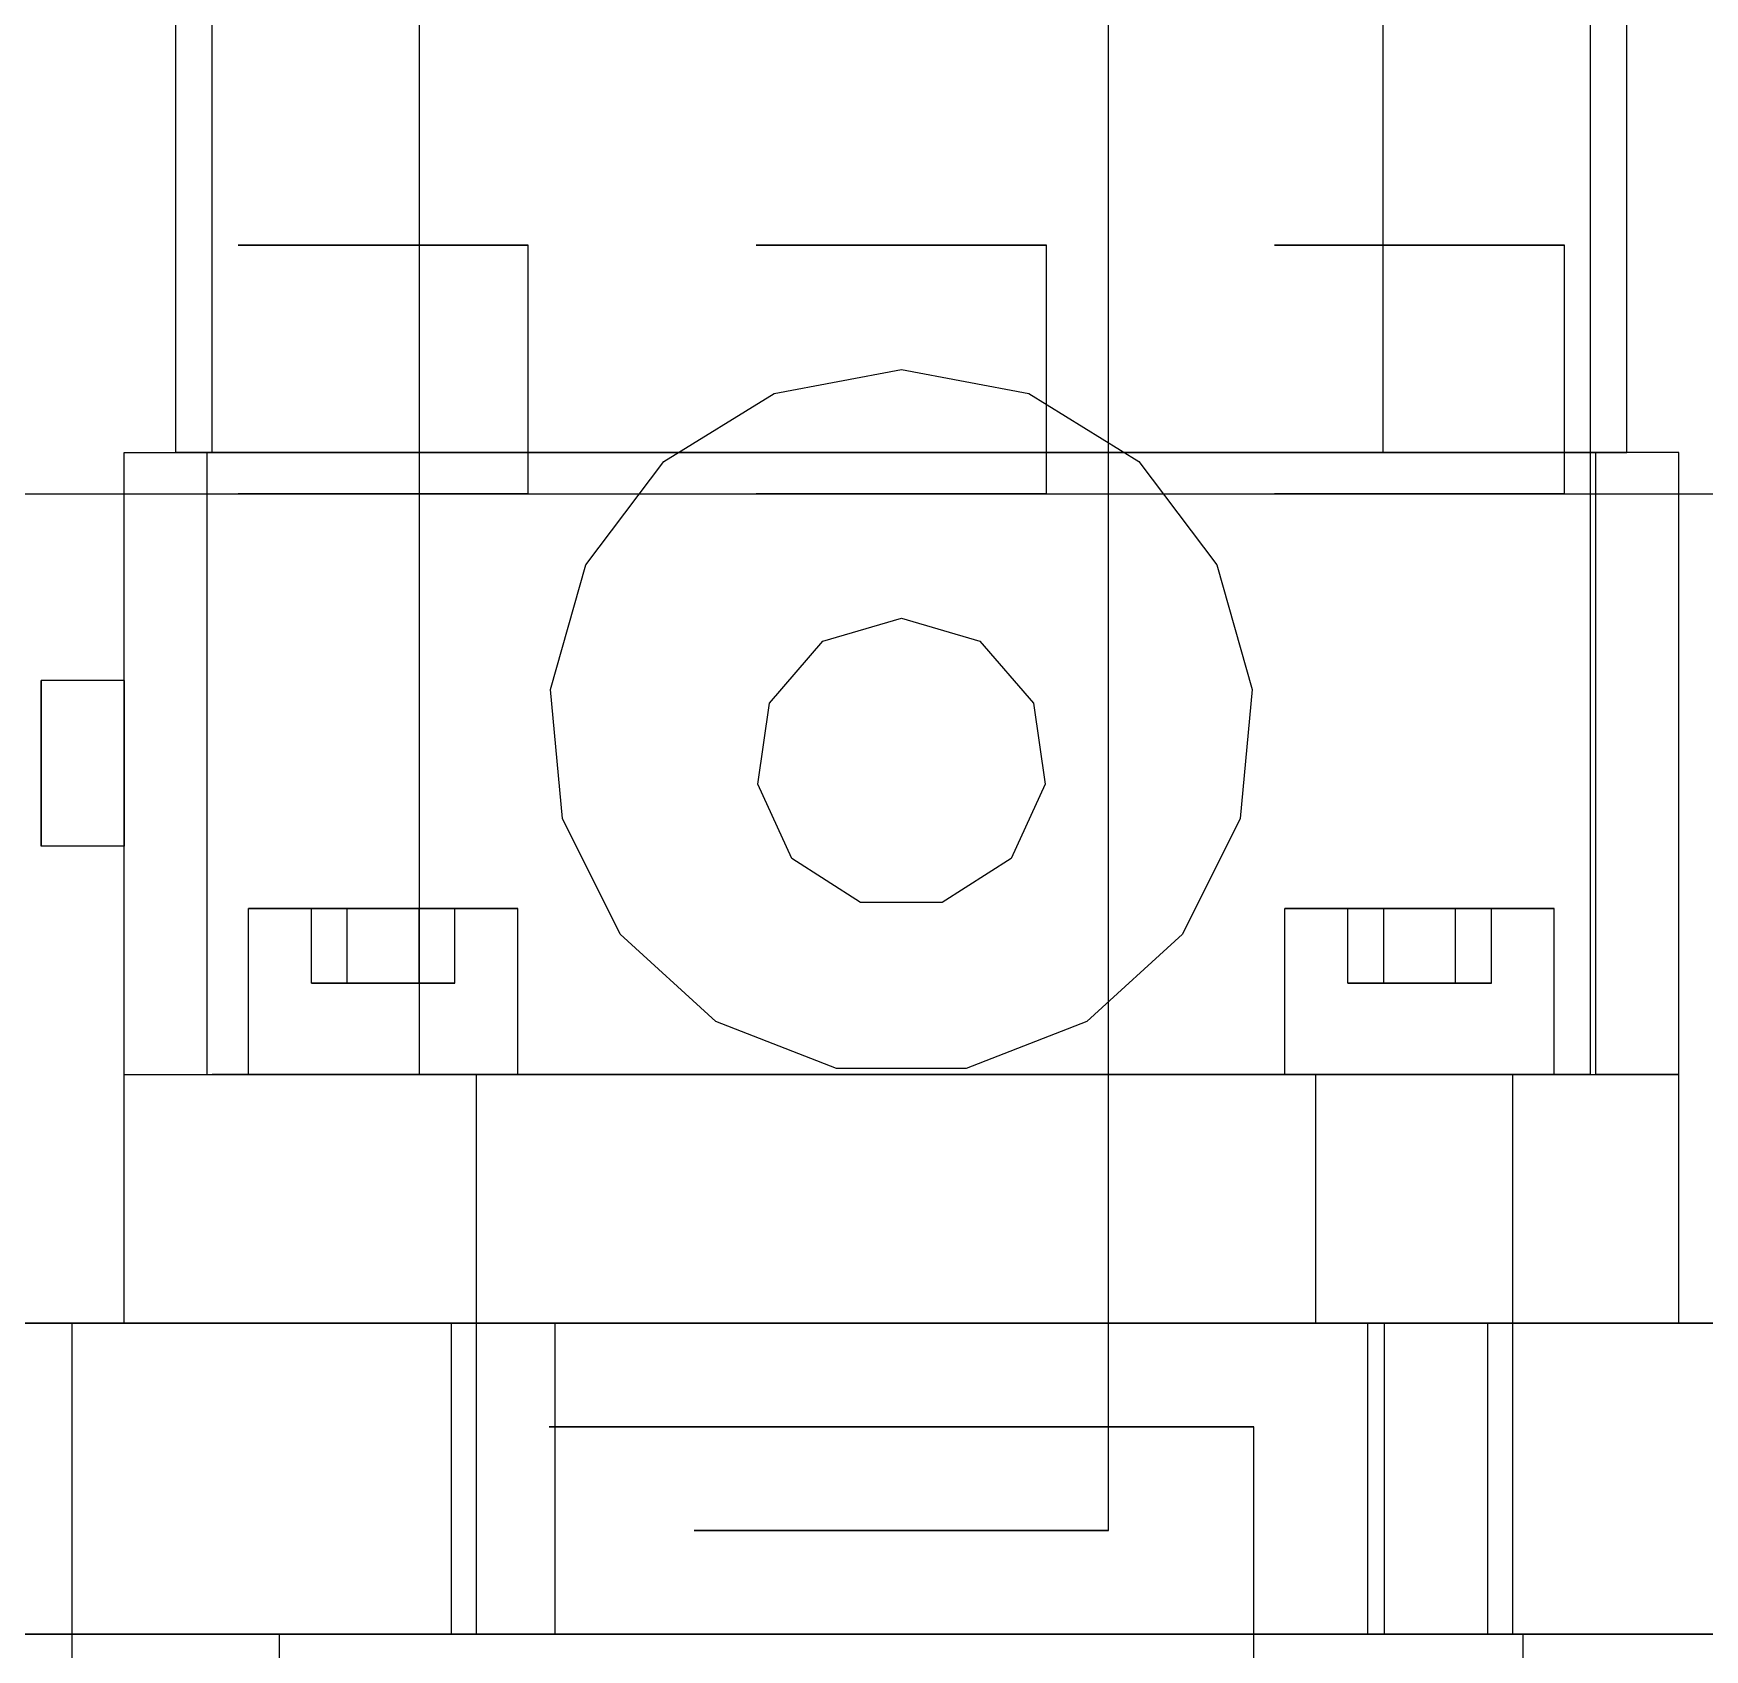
# Model space of a CAD drawing. Header units: millimetres. Extents: x -201 to 3037, y -406 to 3230.
# Drawn here: x 248.1 to 328.8, y 1381.2 to 1459.2 of the extents above; entities that cross this region are included whole.
import ezdxf

# ---------------------------------------------------------------- set-up
doc = ezdxf.new("R2010")
doc.units = ezdxf.units.MM
doc.layers.add('HIDDEN', color=8, linetype='Continuous')
doc.layers.add('VISIBLE', color=7, linetype='Continuous')

msp = doc.modelspace()

# ---------------------------------------------------------------- linework, layer by layer
at = {"layer": 'HIDDEN'}
for points in [[(266.75, 1409), (266.75, 1658)], [(323.25, 1409), (323.25, 1658)], [(300, 1387), (300, 1514)], [(272, 1449), (271.824, 1449), (271.307, 1449), (270.473, 1449), (269.364, 1449), (268.037, 1449), (266.558, 1449), (265, 1449), (263.442, 1449), (261.963, 1449), (260.636, 1449), (259.527, 1449), (258.693, 1449), (258.176, 1449), (258, 1449)], [(258, 1449), (258.176, 1449), (258.693, 1449), (259.527, 1449), (260.636, 1449), (261.963, 1449), (263.442, 1449), (265, 1449), (266.558, 1449), (268.037, 1449), (269.364, 1449), (270.473, 1449), (271.307, 1449), (271.824, 1449), (272, 1449)], [(272, 1437), (272, 1449)], [(297, 1449), (296.824, 1449), (296.307, 1449), (295.473, 1449), (294.364, 1449), (293.037, 1449), (291.558, 1449), (290, 1449), (288.442, 1449), (286.963, 1449), (285.636, 1449), (284.527, 1449), (283.693, 1449), (283.176, 1449), (283, 1449)], [(283, 1449), (283.176, 1449), (283.693, 1449), (284.527, 1449), (285.636, 1449), (286.963, 1449), (288.442, 1449), (290, 1449), (291.558, 1449), (293.037, 1449), (294.364, 1449), (295.473, 1449), (296.307, 1449), (296.824, 1449), (297, 1449)], [(297, 1437), (297, 1449)], [(322, 1449), (321.824, 1449), (321.307, 1449), (320.473, 1449), (319.364, 1449), (318.037, 1449), (316.558, 1449), (315, 1449), (313.442, 1449), (311.963, 1449), (310.636, 1449), (309.527, 1449), (308.693, 1449), (308.176, 1449), (308, 1449)], [(308, 1449), (308.176, 1449), (308.693, 1449), (309.527, 1449), (310.636, 1449), (311.963, 1449), (313.442, 1449), (315, 1449), (316.558, 1449), (318.037, 1449), (319.364, 1449), (320.473, 1449), (321.307, 1449), (321.824, 1449), (322, 1449)], [(322, 1437), (322, 1449)], [(290, 1443), (296.141, 1441.852), (301.453, 1438.563), (305.218, 1433.578), (306.927, 1427.569), (306.351, 1421.348), (303.566, 1415.755), (298.949, 1411.546), (293.124, 1409.289), (286.876, 1409.289), (281.051, 1411.546), (276.434, 1415.755), (273.649, 1421.348), (273.073, 1427.569), (274.782, 1433.578), (278.547, 1438.563), (283.859, 1441.852), (290, 1443)], [(290, 1443), (296.141, 1441.852), (301.453, 1438.563), (305.218, 1433.578), (306.927, 1427.569), (306.351, 1421.348), (303.566, 1415.755), (298.949, 1411.546), (293.124, 1409.289), (286.876, 1409.289), (281.051, 1411.546), (276.434, 1415.755), (273.649, 1421.348), (273.073, 1427.569), (274.782, 1433.578), (278.547, 1438.563), (283.859, 1441.852), (290, 1443)], [(252.5, 1409), (252.5, 1439)], [(252.5, 1439), (256.5, 1439)], [(325, 1439), (324.122, 1439), (321.534, 1439), (317.364, 1439), (311.822, 1439), (305.186, 1439), (297.788, 1439), (290, 1439), (282.212, 1439), (274.814, 1439), (268.178, 1439), (262.636, 1439), (258.466, 1439), (255.878, 1439), (255, 1439)], [(255, 1439), (255.878, 1439), (258.466, 1439), (262.636, 1439), (268.178, 1439), (274.814, 1439), (282.212, 1439), (290, 1439), (297.788, 1439), (305.186, 1439), (311.822, 1439), (317.364, 1439), (321.534, 1439), (324.122, 1439), (325, 1439)], [(256.5, 1439), (323.5, 1439)], [(256.5, 1409), (256.5, 1439)], [(266.75, 1409), (266.75, 1439)], [(323.25, 1409), (323.25, 1439)], [(327.5, 1439), (323.5, 1439)], [(323.5, 1409), (323.5, 1439)], [(327.5, 1409), (327.5, 1439)], [(235, 1437), (345, 1437)], [(252.5, 1437), (327.5, 1437)], [(272, 1437), (271.824, 1437), (271.307, 1437), (270.473, 1437), (269.364, 1437), (268.037, 1437), (266.558, 1437), (265, 1437), (263.442, 1437), (261.963, 1437), (260.636, 1437), (259.527, 1437), (258.693, 1437), (258.176, 1437), (258, 1437)], [(258, 1437), (258.176, 1437), (258.693, 1437), (259.527, 1437), (260.636, 1437), (261.963, 1437), (263.442, 1437), (265, 1437), (266.558, 1437), (268.037, 1437), (269.364, 1437), (270.473, 1437), (271.307, 1437), (271.824, 1437), (272, 1437)], [(297, 1437), (296.824, 1437), (296.307, 1437), (295.473, 1437), (294.364, 1437), (293.037, 1437), (291.558, 1437), (290, 1437), (288.442, 1437), (286.963, 1437), (285.636, 1437), (284.527, 1437), (283.693, 1437), (283.176, 1437), (283, 1437)], [(283, 1437), (283.176, 1437), (283.693, 1437), (284.527, 1437), (285.636, 1437), (286.963, 1437), (288.442, 1437), (290, 1437), (291.558, 1437), (293.037, 1437), (294.364, 1437), (295.473, 1437), (296.307, 1437), (296.824, 1437), (297, 1437)], [(322, 1437), (321.824, 1437), (321.307, 1437), (320.473, 1437), (319.364, 1437), (318.037, 1437), (316.558, 1437), (315, 1437), (313.442, 1437), (311.963, 1437), (310.636, 1437), (309.527, 1437), (308.693, 1437), (308.176, 1437), (308, 1437)], [(308, 1437), (308.176, 1437), (308.693, 1437), (309.527, 1437), (310.636, 1437), (311.963, 1437), (313.442, 1437), (315, 1437), (316.558, 1437), (318.037, 1437), (319.364, 1437), (320.473, 1437), (321.307, 1437), (321.824, 1437), (322, 1437)], [(290, 1431), (293.784, 1429.889), (296.367, 1426.908), (296.929, 1423.004), (295.29, 1419.416), (291.972, 1417.284), (288.028, 1417.284), (284.71, 1419.416), (283.071, 1423.004), (283.633, 1426.908), (286.216, 1429.889), (290, 1431)], [(290, 1431), (293.784, 1429.889), (296.367, 1426.908), (296.929, 1423.004), (295.29, 1419.416), (291.972, 1417.284), (288.028, 1417.284), (284.71, 1419.416), (283.071, 1423.004), (283.633, 1426.908), (286.216, 1429.889), (290, 1431)], [(248.5, 1428), (248.5, 1427.9), (248.5, 1427.604), (248.5, 1427.127), (248.5, 1426.494), (248.5, 1425.736), (248.5, 1424.89), (248.5, 1424), (248.5, 1423.11), (248.5, 1422.264), (248.5, 1421.506), (248.5, 1420.873), (248.5, 1420.396), (248.5, 1420.1), (248.5, 1420)], [(252.5, 1428), (252.5, 1427.9), (252.5, 1427.604), (252.5, 1427.127), (252.5, 1426.494), (252.5, 1425.736), (252.5, 1424.89), (252.5, 1424), (252.5, 1423.11), (252.5, 1422.264), (252.5, 1421.506), (252.5, 1420.873), (252.5, 1420.396), (252.5, 1420.1), (252.5, 1420)], [(252.5, 1420), (252.5, 1420.1), (252.5, 1420.396), (252.5, 1420.873), (252.5, 1421.506), (252.5, 1422.264), (252.5, 1423.11), (252.5, 1424), (252.5, 1424.89), (252.5, 1425.736), (252.5, 1426.494), (252.5, 1427.127), (252.5, 1427.604), (252.5, 1427.9), (252.5, 1428)], [(271.5, 1417), (271.337, 1417), (270.856, 1417), (270.082, 1417), (269.053, 1417), (267.82, 1417), (266.446, 1417), (265, 1417), (263.554, 1417), (262.18, 1417), (260.947, 1417), (259.918, 1417), (259.144, 1417), (258.663, 1417), (258.5, 1417)], [(271.5, 1417), (271.337, 1417), (270.856, 1417), (270.082, 1417), (269.053, 1417), (267.82, 1417), (266.446, 1417), (265, 1417), (263.554, 1417), (262.18, 1417), (260.947, 1417), (259.918, 1417), (259.144, 1417), (258.663, 1417), (258.5, 1417)], [(258.5, 1417), (258.663, 1417), (259.144, 1417), (259.918, 1417), (260.947, 1417), (262.18, 1417), (263.554, 1417), (265, 1417), (266.446, 1417), (267.82, 1417), (269.053, 1417), (270.082, 1417), (270.856, 1417), (271.337, 1417), (271.5, 1417)], [(261.536, 1417), (263.268, 1417)], [(263.268, 1417), (261.536, 1417)], [(261.536, 1413.4), (261.536, 1417)], [(261.536, 1417), (263.268, 1417)], [(263.268, 1417), (261.536, 1417)], [(261.536, 1413.4), (261.536, 1417)], [(263.268, 1417), (266.732, 1417)], [(266.732, 1417), (263.268, 1417)], [(263.268, 1413.4), (263.268, 1417)], [(263.268, 1413.4), (263.268, 1417)], [(263.268, 1417), (266.732, 1417)], [(266.732, 1417), (263.268, 1417)], [(263.268, 1413.4), (263.268, 1417)], [(263.268, 1413.4), (263.268, 1417)], [(268.464, 1417), (266.732, 1417)], [(266.732, 1417), (268.464, 1417)], [(266.732, 1413.4), (266.732, 1417)], [(266.732, 1413.4), (266.732, 1417)], [(268.464, 1417), (266.732, 1417)], [(266.732, 1417), (268.464, 1417)], [(266.732, 1413.4), (266.732, 1417)], [(266.732, 1413.4), (266.732, 1417)], [(268.464, 1413.4), (268.464, 1417)], [(268.464, 1413.4), (268.464, 1417)], [(271.5, 1409), (271.5, 1417)], [(321.5, 1417), (321.337, 1417), (320.856, 1417), (320.082, 1417), (319.053, 1417), (317.82, 1417), (316.446, 1417), (315, 1417), (313.554, 1417), (312.18, 1417), (310.947, 1417), (309.918, 1417), (309.144, 1417), (308.663, 1417), (308.5, 1417)], [(321.5, 1417), (321.337, 1417), (320.856, 1417), (320.082, 1417), (319.053, 1417), (317.82, 1417), (316.446, 1417), (315, 1417), (313.554, 1417), (312.18, 1417), (310.947, 1417), (309.918, 1417), (309.144, 1417), (308.663, 1417), (308.5, 1417)], [(308.5, 1417), (308.663, 1417), (309.144, 1417), (309.918, 1417), (310.947, 1417), (312.18, 1417), (313.554, 1417), (315, 1417), (316.446, 1417), (317.82, 1417), (319.053, 1417), (320.082, 1417), (320.856, 1417), (321.337, 1417), (321.5, 1417)], [(311.536, 1417), (313.268, 1417)], [(313.268, 1417), (311.536, 1417)], [(311.536, 1413.4), (311.536, 1417)], [(311.536, 1417), (313.268, 1417)], [(313.268, 1417), (311.536, 1417)], [(311.536, 1413.4), (311.536, 1417)], [(313.268, 1417), (316.732, 1417)], [(316.732, 1417), (313.268, 1417)], [(313.268, 1413.4), (313.268, 1417)], [(313.268, 1413.4), (313.268, 1417)], [(313.268, 1417), (316.732, 1417)], [(316.732, 1417), (313.268, 1417)], [(313.268, 1413.4), (313.268, 1417)], [(313.268, 1413.4), (313.268, 1417)], [(318.464, 1417), (316.732, 1417)], [(316.732, 1417), (318.464, 1417)], [(316.732, 1413.4), (316.732, 1417)], [(316.732, 1413.4), (316.732, 1417)], [(318.464, 1417), (316.732, 1417)], [(316.732, 1417), (318.464, 1417)], [(316.732, 1413.4), (316.732, 1417)], [(316.732, 1413.4), (316.732, 1417)], [(318.464, 1413.4), (318.464, 1417)], [(318.464, 1413.4), (318.464, 1417)], [(321.5, 1409), (321.5, 1417)], [(263.268, 1413.4), (261.536, 1413.4)], [(261.536, 1413.4), (263.268, 1413.4)], [(263.268, 1413.4), (261.536, 1413.4)], [(261.536, 1413.4), (263.268, 1413.4)], [(266.732, 1413.4), (263.268, 1413.4)], [(263.268, 1413.4), (266.732, 1413.4)], [(266.732, 1413.4), (263.268, 1413.4)], [(263.268, 1413.4), (266.732, 1413.4)], [(266.732, 1413.4), (268.464, 1413.4)], [(268.464, 1413.4), (266.732, 1413.4)], [(266.732, 1413.4), (268.464, 1413.4)], [(268.464, 1413.4), (266.732, 1413.4)], [(313.268, 1413.4), (311.536, 1413.4)], [(311.536, 1413.4), (313.268, 1413.4)], [(313.268, 1413.4), (311.536, 1413.4)], [(311.536, 1413.4), (313.268, 1413.4)], [(316.732, 1413.4), (313.268, 1413.4)], [(313.268, 1413.4), (316.732, 1413.4)], [(316.732, 1413.4), (313.268, 1413.4)], [(313.268, 1413.4), (316.732, 1413.4)], [(316.732, 1413.4), (318.464, 1413.4)], [(318.464, 1413.4), (316.732, 1413.4)], [(316.732, 1413.4), (318.464, 1413.4)], [(318.464, 1413.4), (316.732, 1413.4)], [(252.5, 1397), (252.5, 1409)], [(252.5, 1409), (327.5, 1409)], [(252.5, 1409), (256.5, 1409)], [(252.5, 1409), (256.5, 1409)], [(256.5, 1409), (323.5, 1409)], [(256.5, 1409), (323.5, 1409)], [(266.75, 1409), (266.625, 1409), (266.255, 1409), (265.659, 1409), (264.867, 1409), (263.919, 1409), (262.863, 1409), (261.75, 1409), (260.637, 1409), (259.581, 1409), (258.633, 1409), (257.841, 1409), (257.245, 1409), (256.875, 1409), (256.75, 1409)], [(256.75, 1409), (256.875, 1409), (257.245, 1409), (257.841, 1409), (258.633, 1409), (259.581, 1409), (260.637, 1409), (261.75, 1409), (262.863, 1409), (263.919, 1409), (264.867, 1409), (265.659, 1409), (266.255, 1409), (266.625, 1409), (266.75, 1409)], [(266.75, 1409), (266.625, 1409), (266.255, 1409), (265.659, 1409), (264.867, 1409), (263.919, 1409), (262.863, 1409), (261.75, 1409), (260.637, 1409), (259.581, 1409), (258.633, 1409), (257.841, 1409), (257.245, 1409), (256.875, 1409), (256.75, 1409)], [(256.75, 1409), (256.875, 1409), (257.245, 1409), (257.841, 1409), (258.633, 1409), (259.581, 1409), (260.637, 1409), (261.75, 1409), (262.863, 1409), (263.919, 1409), (264.867, 1409), (265.659, 1409), (266.255, 1409), (266.625, 1409), (266.75, 1409)], [(271.5, 1409), (271.337, 1409), (270.856, 1409), (270.082, 1409), (269.053, 1409), (267.82, 1409), (266.446, 1409), (265, 1409), (263.554, 1409), (262.18, 1409), (260.947, 1409), (259.918, 1409), (259.144, 1409), (258.663, 1409), (258.5, 1409)], [(258.5, 1409), (258.663, 1409), (259.144, 1409), (259.918, 1409), (260.947, 1409), (262.18, 1409), (263.554, 1409), (265, 1409), (266.446, 1409), (267.82, 1409), (269.053, 1409), (270.082, 1409), (270.856, 1409), (271.337, 1409), (271.5, 1409)], [(271.5, 1409), (271.337, 1409), (270.856, 1409), (270.082, 1409), (269.053, 1409), (267.82, 1409), (266.446, 1409), (265, 1409), (263.554, 1409), (262.18, 1409), (260.947, 1409), (259.918, 1409), (259.144, 1409), (258.663, 1409), (258.5, 1409)], [(258.5, 1409), (258.663, 1409), (259.144, 1409), (259.918, 1409), (260.947, 1409), (262.18, 1409), (263.554, 1409), (265, 1409), (266.446, 1409), (267.82, 1409), (269.053, 1409), (270.082, 1409), (270.856, 1409), (271.337, 1409), (271.5, 1409)], [(269.5, 1409), (269.387, 1409), (269.054, 1409), (268.518, 1409), (267.806, 1409), (266.952, 1409), (266.001, 1409), (265, 1409), (263.999, 1409), (263.048, 1409), (262.194, 1409), (261.482, 1409), (260.946, 1409), (260.613, 1409), (260.5, 1409)], [(260.5, 1409), (260.613, 1409), (260.946, 1409), (261.482, 1409), (262.194, 1409), (263.048, 1409), (263.999, 1409), (265, 1409), (266.001, 1409), (266.952, 1409), (267.806, 1409), (268.518, 1409), (269.054, 1409), (269.387, 1409), (269.5, 1409)], [(269.5, 1409), (269.387, 1409), (269.054, 1409), (268.518, 1409), (267.806, 1409), (266.952, 1409), (266.001, 1409), (265, 1409), (263.999, 1409), (263.048, 1409), (262.194, 1409), (261.482, 1409), (260.946, 1409), (260.613, 1409), (260.5, 1409)], [(260.5, 1409), (260.613, 1409), (260.946, 1409), (261.482, 1409), (262.194, 1409), (263.048, 1409), (263.999, 1409), (265, 1409), (266.001, 1409), (266.952, 1409), (267.806, 1409), (268.518, 1409), (269.054, 1409), (269.387, 1409), (269.5, 1409)], [(269.5, 1397), (269.5, 1409)], [(269.5, 1397), (269.5, 1409)], [(310, 1409), (309.499, 1409), (308.019, 1409), (305.637, 1409), (302.47, 1409), (298.678, 1409), (294.45, 1409), (290, 1409), (285.55, 1409), (281.322, 1409), (277.53, 1409), (274.363, 1409), (271.981, 1409), (270.501, 1409), (270, 1409)], [(270, 1409), (270.501, 1409), (271.981, 1409), (274.363, 1409), (277.53, 1409), (281.322, 1409), (285.55, 1409), (290, 1409), (294.45, 1409), (298.678, 1409), (302.47, 1409), (305.637, 1409), (308.019, 1409), (309.499, 1409), (310, 1409)], [(321.5, 1409), (321.337, 1409), (320.856, 1409), (320.082, 1409), (319.053, 1409), (317.82, 1409), (316.446, 1409), (315, 1409), (313.554, 1409), (312.18, 1409), (310.947, 1409), (309.918, 1409), (309.144, 1409), (308.663, 1409), (308.5, 1409)], [(308.5, 1409), (308.663, 1409), (309.144, 1409), (309.918, 1409), (310.947, 1409), (312.18, 1409), (313.554, 1409), (315, 1409), (316.446, 1409), (317.82, 1409), (319.053, 1409), (320.082, 1409), (320.856, 1409), (321.337, 1409), (321.5, 1409)], [(321.5, 1409), (321.337, 1409), (320.856, 1409), (320.082, 1409), (319.053, 1409), (317.82, 1409), (316.446, 1409), (315, 1409), (313.554, 1409), (312.18, 1409), (310.947, 1409), (309.918, 1409), (309.144, 1409), (308.663, 1409), (308.5, 1409)], [(308.5, 1409), (308.663, 1409), (309.144, 1409), (309.918, 1409), (310.947, 1409), (312.18, 1409), (313.554, 1409), (315, 1409), (316.446, 1409), (317.82, 1409), (319.053, 1409), (320.082, 1409), (320.856, 1409), (321.337, 1409), (321.5, 1409)], [(310, 1397), (310, 1409)], [(319.5, 1409), (319.387, 1409), (319.054, 1409), (318.518, 1409), (317.806, 1409), (316.952, 1409), (316.001, 1409), (315, 1409), (313.999, 1409), (313.048, 1409), (312.194, 1409), (311.482, 1409), (310.946, 1409), (310.613, 1409), (310.5, 1409)], [(310.5, 1409), (310.613, 1409), (310.946, 1409), (311.482, 1409), (312.194, 1409), (313.048, 1409), (313.999, 1409), (315, 1409), (316.001, 1409), (316.952, 1409), (317.806, 1409), (318.518, 1409), (319.054, 1409), (319.387, 1409), (319.5, 1409)], [(319.5, 1409), (319.387, 1409), (319.054, 1409), (318.518, 1409), (317.806, 1409), (316.952, 1409), (316.001, 1409), (315, 1409), (313.999, 1409), (313.048, 1409), (312.194, 1409), (311.482, 1409), (310.946, 1409), (310.613, 1409), (310.5, 1409)], [(310.5, 1409), (310.613, 1409), (310.946, 1409), (311.482, 1409), (312.194, 1409), (313.048, 1409), (313.999, 1409), (315, 1409), (316.001, 1409), (316.952, 1409), (317.806, 1409), (318.518, 1409), (319.054, 1409), (319.387, 1409), (319.5, 1409)], [(323.25, 1409), (323.125, 1409), (322.755, 1409), (322.159, 1409), (321.367, 1409), (320.419, 1409), (319.363, 1409), (318.25, 1409), (317.137, 1409), (316.081, 1409), (315.133, 1409), (314.341, 1409), (313.745, 1409), (313.375, 1409), (313.25, 1409)], [(313.25, 1409), (313.375, 1409), (313.745, 1409), (314.341, 1409), (315.133, 1409), (316.081, 1409), (317.137, 1409), (318.25, 1409), (319.363, 1409), (320.419, 1409), (321.367, 1409), (322.159, 1409), (322.755, 1409), (323.125, 1409), (323.25, 1409)], [(323.25, 1409), (323.125, 1409), (322.755, 1409), (322.159, 1409), (321.367, 1409), (320.419, 1409), (319.363, 1409), (318.25, 1409), (317.137, 1409), (316.081, 1409), (315.133, 1409), (314.341, 1409), (313.745, 1409), (313.375, 1409), (313.25, 1409)], [(313.25, 1409), (313.375, 1409), (313.745, 1409), (314.341, 1409), (315.133, 1409), (316.081, 1409), (317.137, 1409), (318.25, 1409), (319.363, 1409), (320.419, 1409), (321.367, 1409), (322.159, 1409), (322.755, 1409), (323.125, 1409), (323.25, 1409)], [(319.5, 1397), (319.5, 1409)], [(319.5, 1397), (319.5, 1409)], [(327.5, 1409), (323.5, 1409)], [(327.5, 1409), (323.5, 1409)], [(327.5, 1397), (327.5, 1409)], [(420, 1397), (160, 1397)], [(405, 1397), (175, 1397)], [(405, 1397), (175, 1397)], [(235, 1397), (345, 1397)], [(235, 1397), (345, 1397)], [(250, 1397), (330, 1397)], [(250, 1357), (250, 1397)], [(250, 1397), (330, 1397)], [(252.5, 1397), (327.5, 1397)], [(252.5, 1397), (327.5, 1397)], [(269.5, 1397), (269.387, 1397), (269.054, 1397), (268.518, 1397), (267.806, 1397), (266.952, 1397), (266.001, 1397), (265, 1397), (263.999, 1397), (263.048, 1397), (262.194, 1397), (261.482, 1397), (260.946, 1397), (260.613, 1397), (260.5, 1397)], [(260.5, 1397), (260.613, 1397), (260.946, 1397), (261.482, 1397), (262.194, 1397), (263.048, 1397), (263.999, 1397), (265, 1397), (266.001, 1397), (266.952, 1397), (267.806, 1397), (268.518, 1397), (269.054, 1397), (269.387, 1397), (269.5, 1397)], [(269.5, 1397), (269.387, 1397), (269.054, 1397), (268.518, 1397), (267.806, 1397), (266.952, 1397), (266.001, 1397), (265, 1397), (263.999, 1397), (263.048, 1397), (262.194, 1397), (261.482, 1397), (260.946, 1397), (260.613, 1397), (260.5, 1397)], [(260.5, 1397), (260.613, 1397), (260.946, 1397), (261.482, 1397), (262.194, 1397), (263.048, 1397), (263.999, 1397), (265, 1397), (266.001, 1397), (266.952, 1397), (267.806, 1397), (268.518, 1397), (269.054, 1397), (269.387, 1397), (269.5, 1397)], [(269.5, 1397), (269.387, 1397), (269.054, 1397), (268.518, 1397), (267.806, 1397), (266.952, 1397), (266.001, 1397), (265, 1397), (263.999, 1397), (263.048, 1397), (262.194, 1397), (261.482, 1397), (260.946, 1397), (260.613, 1397), (260.5, 1397)], [(260.5, 1397), (260.613, 1397), (260.946, 1397), (261.482, 1397), (262.194, 1397), (263.048, 1397), (263.999, 1397), (265, 1397), (266.001, 1397), (266.952, 1397), (267.806, 1397), (268.518, 1397), (269.054, 1397), (269.387, 1397), (269.5, 1397)], [(269.5, 1397), (269.387, 1397), (269.054, 1397), (268.518, 1397), (267.806, 1397), (266.952, 1397), (266.001, 1397), (265, 1397), (263.999, 1397), (263.048, 1397), (262.194, 1397), (261.482, 1397), (260.946, 1397), (260.613, 1397), (260.5, 1397)], [(260.5, 1397), (260.613, 1397), (260.946, 1397), (261.482, 1397), (262.194, 1397), (263.048, 1397), (263.999, 1397), (265, 1397), (266.001, 1397), (266.952, 1397), (267.806, 1397), (268.518, 1397), (269.054, 1397), (269.387, 1397), (269.5, 1397)], [(268.3, 1397), (268.217, 1397), (267.973, 1397), (267.58, 1397), (267.058, 1397), (266.432, 1397), (265.734, 1397), (265, 1397), (264.266, 1397), (263.568, 1397), (262.942, 1397), (262.42, 1397), (262.027, 1397), (261.783, 1397), (261.7, 1397)], [(261.7, 1397), (261.783, 1397), (262.027, 1397), (262.42, 1397), (262.942, 1397), (263.568, 1397), (264.266, 1397), (265, 1397), (265.734, 1397), (266.432, 1397), (267.058, 1397), (267.58, 1397), (267.973, 1397), (268.217, 1397), (268.3, 1397)], [(273.3, 1397), (273.217, 1397), (272.973, 1397), (272.58, 1397), (272.058, 1397), (271.432, 1397), (270.734, 1397), (270, 1397), (269.266, 1397), (268.568, 1397), (267.942, 1397), (267.42, 1397), (267.027, 1397), (266.783, 1397), (266.7, 1397)], [(266.7, 1397), (266.783, 1397), (267.027, 1397), (267.42, 1397), (267.942, 1397), (268.568, 1397), (269.266, 1397), (270, 1397), (270.734, 1397), (271.432, 1397), (272.058, 1397), (272.58, 1397), (272.973, 1397), (273.217, 1397), (273.3, 1397)], [(312.5, 1397), (311.936, 1397), (310.272, 1397), (307.591, 1397), (304.029, 1397), (299.762, 1397), (295.007, 1397), (290, 1397), (284.993, 1397), (280.238, 1397), (275.971, 1397), (272.409, 1397), (269.728, 1397), (268.064, 1397), (267.5, 1397)], [(267.5, 1397), (268.064, 1397), (269.728, 1397), (272.409, 1397), (275.971, 1397), (280.238, 1397), (284.993, 1397), (290, 1397), (295.007, 1397), (299.762, 1397), (304.029, 1397), (307.591, 1397), (310.272, 1397), (311.936, 1397), (312.5, 1397)], [(268.3, 1382), (268.3, 1397)], [(269.5, 1382), (269.5, 1397)], [(269.5, 1382), (269.5, 1397)], [(310, 1397), (309.499, 1397), (308.019, 1397), (305.637, 1397), (302.47, 1397), (298.678, 1397), (294.45, 1397), (290, 1397), (285.55, 1397), (281.322, 1397), (277.53, 1397), (274.363, 1397), (271.981, 1397), (270.501, 1397), (270, 1397)], [(270, 1397), (270.501, 1397), (271.981, 1397), (274.363, 1397), (277.53, 1397), (281.322, 1397), (285.55, 1397), (290, 1397), (294.45, 1397), (298.678, 1397), (302.47, 1397), (305.637, 1397), (308.019, 1397), (309.499, 1397), (310, 1397)], [(273.3, 1382), (273.3, 1397)], [(313.3, 1397), (313.217, 1397), (312.973, 1397), (312.58, 1397), (312.058, 1397), (311.432, 1397), (310.734, 1397), (310, 1397), (309.266, 1397), (308.568, 1397), (307.942, 1397), (307.42, 1397), (307.027, 1397), (306.783, 1397), (306.7, 1397)], [(306.7, 1397), (306.783, 1397), (307.027, 1397), (307.42, 1397), (307.942, 1397), (308.568, 1397), (309.266, 1397), (310, 1397), (310.734, 1397), (311.432, 1397), (312.058, 1397), (312.58, 1397), (312.973, 1397), (313.217, 1397), (313.3, 1397)], [(319.5, 1397), (319.387, 1397), (319.054, 1397), (318.518, 1397), (317.806, 1397), (316.952, 1397), (316.001, 1397), (315, 1397), (313.999, 1397), (313.048, 1397), (312.194, 1397), (311.482, 1397), (310.946, 1397), (310.613, 1397), (310.5, 1397)], [(310.5, 1397), (310.613, 1397), (310.946, 1397), (311.482, 1397), (312.194, 1397), (313.048, 1397), (313.999, 1397), (315, 1397), (316.001, 1397), (316.952, 1397), (317.806, 1397), (318.518, 1397), (319.054, 1397), (319.387, 1397), (319.5, 1397)], [(319.5, 1397), (319.387, 1397), (319.054, 1397), (318.518, 1397), (317.806, 1397), (316.952, 1397), (316.001, 1397), (315, 1397), (313.999, 1397), (313.048, 1397), (312.194, 1397), (311.482, 1397), (310.946, 1397), (310.613, 1397), (310.5, 1397)], [(310.5, 1397), (310.613, 1397), (310.946, 1397), (311.482, 1397), (312.194, 1397), (313.048, 1397), (313.999, 1397), (315, 1397), (316.001, 1397), (316.952, 1397), (317.806, 1397), (318.518, 1397), (319.054, 1397), (319.387, 1397), (319.5, 1397)], [(319.5, 1397), (319.387, 1397), (319.054, 1397), (318.518, 1397), (317.806, 1397), (316.952, 1397), (316.001, 1397), (315, 1397), (313.999, 1397), (313.048, 1397), (312.194, 1397), (311.482, 1397), (310.946, 1397), (310.613, 1397), (310.5, 1397)], [(310.5, 1397), (310.613, 1397), (310.946, 1397), (311.482, 1397), (312.194, 1397), (313.048, 1397), (313.999, 1397), (315, 1397), (316.001, 1397), (316.952, 1397), (317.806, 1397), (318.518, 1397), (319.054, 1397), (319.387, 1397), (319.5, 1397)], [(319.5, 1397), (319.387, 1397), (319.054, 1397), (318.518, 1397), (317.806, 1397), (316.952, 1397), (316.001, 1397), (315, 1397), (313.999, 1397), (313.048, 1397), (312.194, 1397), (311.482, 1397), (310.946, 1397), (310.613, 1397), (310.5, 1397)], [(310.5, 1397), (310.613, 1397), (310.946, 1397), (311.482, 1397), (312.194, 1397), (313.048, 1397), (313.999, 1397), (315, 1397), (316.001, 1397), (316.952, 1397), (317.806, 1397), (318.518, 1397), (319.054, 1397), (319.387, 1397), (319.5, 1397)], [(318.3, 1397), (318.217, 1397), (317.973, 1397), (317.58, 1397), (317.058, 1397), (316.432, 1397), (315.734, 1397), (315, 1397), (314.266, 1397), (313.568, 1397), (312.942, 1397), (312.42, 1397), (312.027, 1397), (311.783, 1397), (311.7, 1397)], [(311.7, 1397), (311.783, 1397), (312.027, 1397), (312.42, 1397), (312.942, 1397), (313.568, 1397), (314.266, 1397), (315, 1397), (315.734, 1397), (316.432, 1397), (317.058, 1397), (317.58, 1397), (317.973, 1397), (318.217, 1397), (318.3, 1397)], [(312.5, 1382), (312.5, 1397)], [(313.3, 1382), (313.3, 1397)], [(318.3, 1382), (318.3, 1397)], [(319.5, 1382), (319.5, 1397)], [(319.5, 1382), (319.5, 1397)], [(307, 1392), (306.574, 1392), (305.316, 1392), (303.291, 1392), (300.599, 1392), (297.376, 1392), (293.783, 1392), (290, 1392), (286.217, 1392), (282.624, 1392), (279.401, 1392), (276.709, 1392), (274.684, 1392), (273.426, 1392), (273, 1392)], [(273, 1392), (273.426, 1392), (274.684, 1392), (276.709, 1392), (279.401, 1392), (282.624, 1392), (286.217, 1392), (290, 1392), (293.783, 1392), (297.376, 1392), (300.599, 1392), (303.291, 1392), (305.316, 1392), (306.574, 1392), (307, 1392)], [(307, 1362), (307, 1392)], [(300, 1387), (299.749, 1387), (299.01, 1387), (297.818, 1387), (296.235, 1387), (294.339, 1387), (292.225, 1387), (290, 1387), (287.775, 1387), (285.661, 1387), (283.765, 1387), (282.182, 1387), (280.99, 1387), (280.251, 1387), (280, 1387)], [(280, 1387), (280.251, 1387), (280.99, 1387), (282.182, 1387), (283.765, 1387), (285.661, 1387), (287.775, 1387), (290, 1387), (292.225, 1387), (294.339, 1387), (296.235, 1387), (297.818, 1387), (299.01, 1387), (299.749, 1387), (300, 1387)], [(420, 1382), (160, 1382)], [(405, 1382), (175, 1382)], [(405, 1382), (175, 1382)], [(250, 1382), (330, 1382)], [(260, 1357), (260, 1382)], [(260, 1357), (260, 1382)], [(260, 1382), (320, 1382)], [(260, 1382), (320, 1382)], [(269.5, 1382), (269.387, 1382), (269.054, 1382), (268.518, 1382), (267.806, 1382), (266.952, 1382), (266.001, 1382), (265, 1382), (263.999, 1382), (263.048, 1382), (262.194, 1382), (261.482, 1382), (260.946, 1382), (260.613, 1382), (260.5, 1382)], [(260.5, 1382), (260.613, 1382), (260.946, 1382), (261.482, 1382), (262.194, 1382), (263.048, 1382), (263.999, 1382), (265, 1382), (266.001, 1382), (266.952, 1382), (267.806, 1382), (268.518, 1382), (269.054, 1382), (269.387, 1382), (269.5, 1382)], [(269.5, 1382), (269.387, 1382), (269.054, 1382), (268.518, 1382), (267.806, 1382), (266.952, 1382), (266.001, 1382), (265, 1382), (263.999, 1382), (263.048, 1382), (262.194, 1382), (261.482, 1382), (260.946, 1382), (260.613, 1382), (260.5, 1382)], [(260.5, 1382), (260.613, 1382), (260.946, 1382), (261.482, 1382), (262.194, 1382), (263.048, 1382), (263.999, 1382), (265, 1382), (266.001, 1382), (266.952, 1382), (267.806, 1382), (268.518, 1382), (269.054, 1382), (269.387, 1382), (269.5, 1382)], [(268.3, 1382), (268.217, 1382), (267.973, 1382), (267.58, 1382), (267.058, 1382), (266.432, 1382), (265.734, 1382), (265, 1382), (264.266, 1382), (263.568, 1382), (262.942, 1382), (262.42, 1382), (262.027, 1382), (261.783, 1382), (261.7, 1382)], [(261.7, 1382), (261.783, 1382), (262.027, 1382), (262.42, 1382), (262.942, 1382), (263.568, 1382), (264.266, 1382), (265, 1382), (265.734, 1382), (266.432, 1382), (267.058, 1382), (267.58, 1382), (267.973, 1382), (268.217, 1382), (268.3, 1382)], [(273.3, 1382), (273.217, 1382), (272.973, 1382), (272.58, 1382), (272.058, 1382), (271.432, 1382), (270.734, 1382), (270, 1382), (269.266, 1382), (268.568, 1382), (267.942, 1382), (267.42, 1382), (267.027, 1382), (266.783, 1382), (266.7, 1382)], [(266.7, 1382), (266.783, 1382), (267.027, 1382), (267.42, 1382), (267.942, 1382), (268.568, 1382), (269.266, 1382), (270, 1382), (270.734, 1382), (271.432, 1382), (272.058, 1382), (272.58, 1382), (272.973, 1382), (273.217, 1382), (273.3, 1382)], [(312.5, 1382), (311.936, 1382), (310.272, 1382), (307.591, 1382), (304.029, 1382), (299.762, 1382), (295.007, 1382), (290, 1382), (284.993, 1382), (280.238, 1382), (275.971, 1382), (272.409, 1382), (269.728, 1382), (268.064, 1382), (267.5, 1382)], [(267.5, 1382), (268.064, 1382), (269.728, 1382), (272.409, 1382), (275.971, 1382), (280.238, 1382), (284.993, 1382), (290, 1382), (295.007, 1382), (299.762, 1382), (304.029, 1382), (307.591, 1382), (310.272, 1382), (311.936, 1382), (312.5, 1382)], [(313.3, 1382), (313.217, 1382), (312.973, 1382), (312.58, 1382), (312.058, 1382), (311.432, 1382), (310.734, 1382), (310, 1382), (309.266, 1382), (308.568, 1382), (307.942, 1382), (307.42, 1382), (307.027, 1382), (306.783, 1382), (306.7, 1382)], [(306.7, 1382), (306.783, 1382), (307.027, 1382), (307.42, 1382), (307.942, 1382), (308.568, 1382), (309.266, 1382), (310, 1382), (310.734, 1382), (311.432, 1382), (312.058, 1382), (312.58, 1382), (312.973, 1382), (313.217, 1382), (313.3, 1382)], [(319.5, 1382), (319.387, 1382), (319.054, 1382), (318.518, 1382), (317.806, 1382), (316.952, 1382), (316.001, 1382), (315, 1382), (313.999, 1382), (313.048, 1382), (312.194, 1382), (311.482, 1382), (310.946, 1382), (310.613, 1382), (310.5, 1382)], [(310.5, 1382), (310.613, 1382), (310.946, 1382), (311.482, 1382), (312.194, 1382), (313.048, 1382), (313.999, 1382), (315, 1382), (316.001, 1382), (316.952, 1382), (317.806, 1382), (318.518, 1382), (319.054, 1382), (319.387, 1382), (319.5, 1382)], [(319.5, 1382), (319.387, 1382), (319.054, 1382), (318.518, 1382), (317.806, 1382), (316.952, 1382), (316.001, 1382), (315, 1382), (313.999, 1382), (313.048, 1382), (312.194, 1382), (311.482, 1382), (310.946, 1382), (310.613, 1382), (310.5, 1382)], [(310.5, 1382), (310.613, 1382), (310.946, 1382), (311.482, 1382), (312.194, 1382), (313.048, 1382), (313.999, 1382), (315, 1382), (316.001, 1382), (316.952, 1382), (317.806, 1382), (318.518, 1382), (319.054, 1382), (319.387, 1382), (319.5, 1382)], [(318.3, 1382), (318.217, 1382), (317.973, 1382), (317.58, 1382), (317.058, 1382), (316.432, 1382), (315.734, 1382), (315, 1382), (314.266, 1382), (313.568, 1382), (312.942, 1382), (312.42, 1382), (312.027, 1382), (311.783, 1382), (311.7, 1382)], [(311.7, 1382), (311.783, 1382), (312.027, 1382), (312.42, 1382), (312.942, 1382), (313.568, 1382), (314.266, 1382), (315, 1382), (315.734, 1382), (316.432, 1382), (317.058, 1382), (317.58, 1382), (317.973, 1382), (318.217, 1382), (318.3, 1382)], [(320, 1357), (320, 1382)], [(320, 1357), (320, 1382)]]:
    msp.add_lwpolyline(points, dxfattribs=at)
at = {"layer": 'VISIBLE'}
for points in [[(255, 1439), (255, 1619)], [(256.75, 1439), (256.75, 1619)], [(266.75, 1439), (266.75, 1619)], [(313.25, 1439), (313.25, 1619)], [(323.25, 1439), (323.25, 1619)], [(325, 1439), (325, 1619)], [(252.5, 1409), (252.5, 1439)], [(252.5, 1439), (256.5, 1439)], [(256.5, 1439), (323.5, 1439)], [(256.5, 1409), (256.5, 1439)], [(327.5, 1439), (323.5, 1439)], [(323.5, 1409), (323.5, 1439)], [(327.5, 1409), (327.5, 1439)], [(235, 1437), (252.5, 1437)], [(327.5, 1437), (345, 1437)], [(248.5, 1420), (248.5, 1420.1), (248.5, 1420.396), (248.5, 1420.873), (248.5, 1421.506), (248.5, 1422.264), (248.5, 1423.11), (248.5, 1424), (248.5, 1424.89), (248.5, 1425.736), (248.5, 1426.494), (248.5, 1427.127), (248.5, 1427.604), (248.5, 1427.9), (248.5, 1428)], [(252.5, 1428), (248.5, 1428)], [(252.5, 1420), (248.5, 1420)], [(258.5, 1417), (258.663, 1417), (259.144, 1417), (259.918, 1417), (260.947, 1417), (262.18, 1417), (263.554, 1417), (265, 1417), (266.446, 1417), (267.82, 1417), (269.053, 1417), (270.082, 1417), (270.856, 1417), (271.337, 1417), (271.5, 1417)], [(258.5, 1409), (258.5, 1417)], [(271.5, 1409), (271.5, 1417)], [(308.5, 1417), (308.663, 1417), (309.144, 1417), (309.918, 1417), (310.947, 1417), (312.18, 1417), (313.554, 1417), (315, 1417), (316.446, 1417), (317.82, 1417), (319.053, 1417), (320.082, 1417), (320.856, 1417), (321.337, 1417), (321.5, 1417)], [(308.5, 1409), (308.5, 1417)], [(321.5, 1409), (321.5, 1417)], [(252.5, 1397), (252.5, 1409)], [(252.5, 1409), (327.5, 1409)], [(327.5, 1397), (327.5, 1409)], [(160, 1397), (250, 1397)], [(250, 1357), (250, 1397)], [(250, 1397), (330, 1397)], [(160, 1382), (250, 1382)]]:
    msp.add_lwpolyline(points, dxfattribs=at)

doc.saveas('drawing.dxf')
